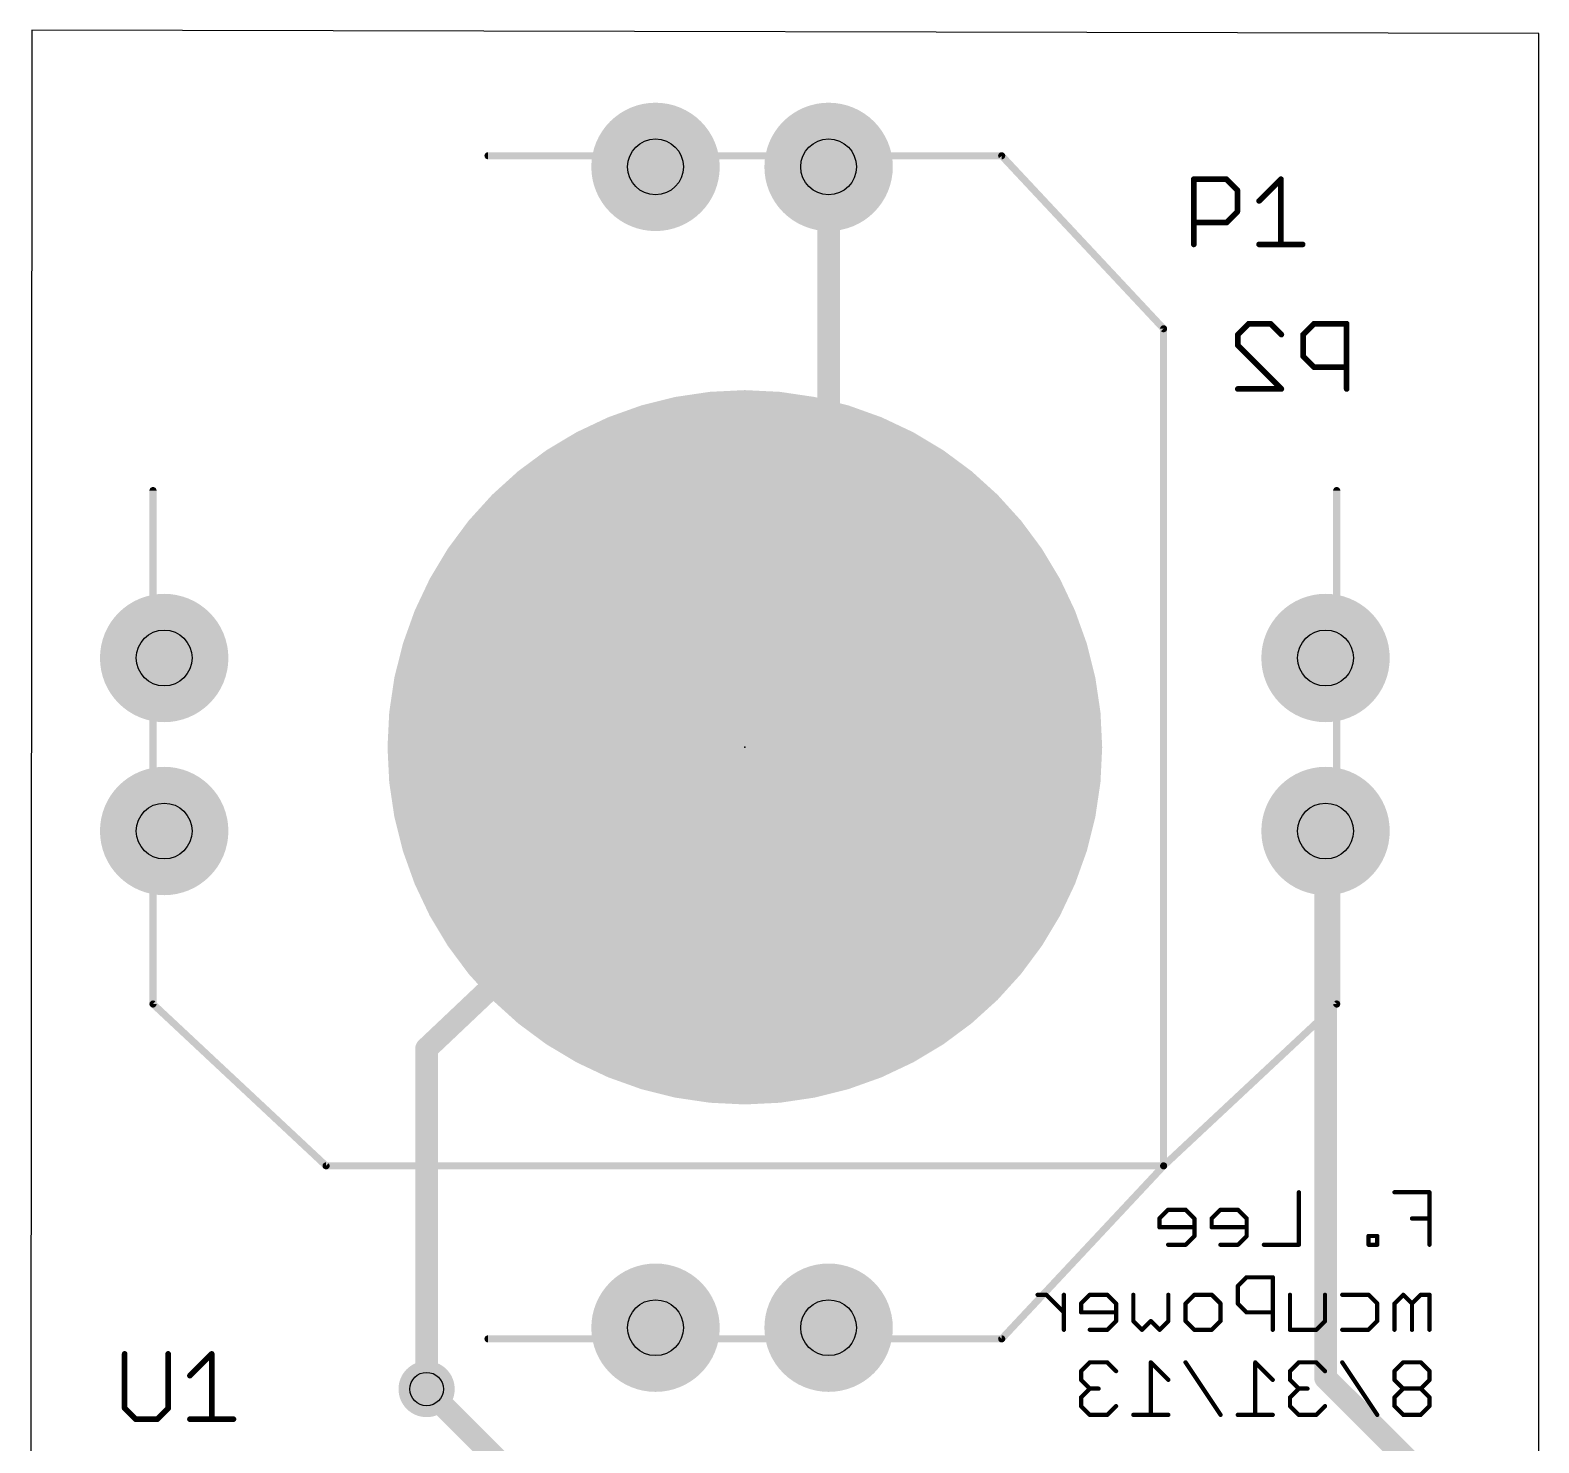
# Model space of a CAD drawing. Extents: x 0 to 27, y 0 to 45.
# Drawn here: x 0 to 27.02, y 19.74 to 45.05 of the extents above; entities that cross this region are included whole.
import ezdxf

# ---------------------------------------------------------------- set-up
doc = ezdxf.new("R2010")
doc.units = 0
for name, color, linetype in [('1', 22, 'CONTINUOUS'), ('16', 175, 'CONTINUOUS'), ('17', 82, 'CONTINUOUS'), ('18', 82, 'CONTINUOUS'), ('20', 7, 'CONTINUOUS'), ('21', 253, 'CONTINUOUS'), ('22', 253, 'CONTINUOUS'), ('23', 7, 'CONTINUOUS'), ('24', 7, 'CONTINUOUS'), ('25', 253, 'CONTINUOUS'), ('26', 253, 'CONTINUOUS'), ('44', 253, 'CONTINUOUS')]:
    doc.layers.add(name, color=color, linetype=linetype)

# ---------------------------------------------------------------- blocks, each defined once
blk = doc.blocks.new('PIE')
at = {"const_width": 0.5}
blk.add_lwpolyline([(0, -0.25, 1), (0, 0.25, 1), (0, -0.25)], format="xyb", dxfattribs=at)
blk = doc.blocks.new('ROUNDP')
at = {"const_width": 0.5}
blk.add_lwpolyline([(0, -0.25, 1), (0, 0.25, 1), (0, -0.25)], format="xyb", dxfattribs=at)
blk = doc.blocks.new('ROUNDV')
at = {"const_width": 0.5}
blk.add_lwpolyline([(0, -0.25, 1), (0, 0.25, 1), (0, -0.25)], format="xyb", dxfattribs=at)

msp = doc.modelspace()

# ---------------------------------------------------------------- linework, layer by layer
at = {"layer": '1', "const_width": 0.4064}
for points in [[(7.1, 26.8), (12.8, 32.2)], [(23.2, 30.7), (23.2, 20.9)], [(7.1, 20.7), (7.1, 26.8)], [(23.2, 20.9), (25.3, 18.8)]]:
    msp.add_lwpolyline(points, dxfattribs=at)
at = {"layer": '1', "const_width": 0.2032}
for points in [[(12.8699, 32.1262, 1), (12.7301, 32.2738)], [(23.3016, 30.7, 1), (23.0984, 30.7)], [(7.2016, 26.8, 1), (6.9984, 26.8)], [(7.0301, 26.8738, 1), (7.1699, 26.7262)], [(23.2718, 20.9718, 1), (23.1282, 20.8282)], [(23.0984, 20.9, 1), (23.3016, 20.9)], [(6.9984, 20.7, 1), (7.2016, 20.7)]]:
    msp.add_lwpolyline(points, format="xyb", dxfattribs=at)
at = {"layer": '16', "const_width": 0.4064}
for points in [[(14.3, 42.6), (14.3, 34)], [(14.3, 34), (12.8, 32.2)], [(10.8, 17), (7.1, 20.7)]]:
    msp.add_lwpolyline(points, dxfattribs=at)
at = {"layer": '16', "const_width": 0.2032}
for points in [[(14.4016, 42.6, 1), (14.1984, 42.6)], [(14.1984, 34, 1), (14.4016, 34)], [(14.3781, 33.935, 1), (14.2219, 34.065)], [(12.7219, 32.265, 1), (12.8781, 32.135)], [(7.1718, 20.7718, 1), (7.0282, 20.6282)]]:
    msp.add_lwpolyline(points, format="xyb", dxfattribs=at)
at = {"layer": '20'}
for p, q in [((0.03, 45.05), (0, 0)), ((27.02, 44.99), (0.03, 45.05)), ((27.02, 0), (27.02, 44.99))]:
    msp.add_line(p, q, dxfattribs=at)
at = {"layer": '21', "const_width": 0.0635}
for points in [[(8.2, 42.8318, 1), (8.2, 42.7683)], [(17.4232, 42.8217, 1), (17.3768, 42.7783)], [(17.4, 42.7683, 1), (17.4, 42.8318)], [(20.3317, 39.7, 1), (20.2683, 39.7)], [(20.2768, 39.6783, 1), (20.3232, 39.7217)], [(20.2683, 24.7, 1), (20.3317, 24.7)], [(20.3232, 24.6783, 1), (20.2768, 24.7217)], [(8.2, 21.6318, 1), (8.2, 21.5683)], [(17.3768, 21.6217, 1), (17.4232, 21.5783)], [(17.4, 21.5683, 1), (17.4, 21.6318)]]:
    msp.add_lwpolyline(points, format="xyb", dxfattribs=at)
at = {"layer": '21', "const_width": 0.127}
for points in [[(17.4, 42.8), (8.2, 42.8)], [(20.3, 39.7), (17.4, 42.8)], [(20.3, 39.7), (20.3, 24.7)], [(20.3, 24.7), (17.4, 21.6)], [(17.4, 21.6), (8.2, 21.6)]]:
    msp.add_lwpolyline(points, dxfattribs=at)
at = {"layer": '22'}
for points, const_width in [([(2.2, 27.6), (2.2, 36.8)], 0.127), ([(23.4, 27.6), (23.4, 36.8)], 0.127), ([(5.3, 24.7), (2.2, 27.6)], 0.127), ([(20.3, 24.7), (23.4, 27.6)], 0.127), ([(5.3, 24.7), (20.3, 24.7)], 0.127), ([(22.7231, 24.2267), (22.7231, 23.2861)], 0.0762), ([(25.0619, 24.2267), (24.4348, 24.2267)], 0.0762), ([(25.0619, 23.2861), (25.0619, 24.2267)], 0.0762), ([(20.3818, 23.9132), (20.225, 23.7564)], 0.0762), ([(20.225, 23.7564), (20.225, 23.5996)], 0.0762), ([(20.6953, 23.9132), (20.3818, 23.9132)], 0.0762), ([(20.8521, 23.7564), (20.6953, 23.9132)], 0.0762), ([(20.8521, 23.4429), (20.8521, 23.7564)], 0.0762), ([(21.3173, 23.9132), (21.1605, 23.7564)], 0.0762), ([(21.1605, 23.7564), (21.1605, 23.5996)], 0.0762), ([(21.6308, 23.9132), (21.3173, 23.9132)], 0.0762), ([(21.7876, 23.7564), (21.6308, 23.9132)], 0.0762), ([(21.7876, 23.4429), (21.7876, 23.7564)], 0.0762), ([(25.0619, 23.7564), (24.7484, 23.7564)], 0.0762), ([(20.225, 23.5996), (20.8521, 23.5996)], 0.0762), ([(21.1605, 23.5996), (21.7876, 23.5996)], 0.0762), ([(20.3818, 23.2861), (20.6953, 23.2861)], 0.0762), ([(20.6953, 23.2861), (20.8521, 23.4429)], 0.0762), ([(21.3173, 23.2861), (21.6308, 23.2861)], 0.0762), ([(21.6308, 23.2861), (21.7876, 23.4429)], 0.0762), ([(22.7231, 23.2861), (22.096, 23.2861)], 0.0762), ([(24.1264, 23.4429), (23.9696, 23.4429)], 0.0762), ([(23.9696, 23.4429), (23.9696, 23.2861)], 0.0762), ([(23.9696, 23.2861), (24.1264, 23.2861)], 0.0762), ([(24.1264, 23.2861), (24.1264, 23.4429)], 0.0762), ([(21.785, 22.7027), (21.6283, 22.5459)], 0.0762), ([(22.2553, 22.7027), (21.785, 22.7027)], 0.0762), ([(22.2553, 21.7621), (22.2553, 22.7027)], 0.0762), ([(18.1997, 22.3892), (18.043, 22.3892)], 0.0762), ([(18.5133, 22.0756), (18.1997, 22.3892)], 0.0762), ([(18.5133, 21.7621), (18.5133, 22.3892)], 0.0762), ([(18.9785, 22.3892), (18.8217, 22.2324)], 0.0762), ([(19.292, 22.3892), (18.9785, 22.3892)], 0.0762), ([(19.4488, 22.2324), (19.292, 22.3892)], 0.0762), ([(19.7572, 21.9189), (19.7572, 22.3892)], 0.0762), ([(20.3843, 22.3892), (20.3843, 21.9189)], 0.0762), ([(20.6928, 22.2324), (20.8495, 22.3892)], 0.0762), ([(20.8495, 22.3892), (21.1631, 22.3892)], 0.0762), ([(21.1631, 22.3892), (21.3198, 22.2324)], 0.0762), ([(21.6283, 22.5459), (21.6283, 22.2324)], 0.0762), ([(22.5638, 21.7621), (22.5638, 22.3892)], 0.0762), ([(23.1909, 22.3892), (23.1909, 21.9189)], 0.0762), ([(23.4993, 22.3892), (23.9696, 22.3892)], 0.0762), ([(23.9696, 22.3892), (24.1264, 22.2324)], 0.0762), ([(24.5916, 22.3892), (24.4348, 22.2324)], 0.0762), ([(24.7484, 22.2324), (24.5916, 22.3892)], 0.0762), ([(24.9051, 22.3892), (24.7484, 22.2324)], 0.0762), ([(25.0619, 22.3892), (24.9051, 22.3892)], 0.0762), ([(25.0619, 21.7621), (25.0619, 22.3892)], 0.0762), ([(18.8217, 22.2324), (18.8217, 22.0756)], 0.0762), ([(19.4488, 21.9189), (19.4488, 22.2324)], 0.0762), ([(20.6928, 21.9189), (20.6928, 22.2324)], 0.0762), ([(21.3198, 22.2324), (21.3198, 21.9189)], 0.0762), ([(21.6283, 22.2324), (21.785, 22.0756)], 0.0762), ([(24.1264, 22.2324), (24.1264, 21.9189)], 0.0762), ([(24.4348, 22.2324), (24.4348, 21.7621)], 0.0762), ([(24.7484, 22.2324), (24.7484, 21.7621)], 0.0762), ([(18.8217, 22.0756), (19.4488, 22.0756)], 0.0762), ([(19.292, 21.7621), (19.4488, 21.9189)], 0.0762), ([(19.914, 21.7621), (19.7572, 21.9189)], 0.0762), ([(20.0708, 21.9189), (19.914, 21.7621)], 0.0762), ([(20.2275, 21.7621), (20.0708, 21.9189)], 0.0762), ([(20.3843, 21.9189), (20.2275, 21.7621)], 0.0762), ([(20.8495, 21.7621), (20.6928, 21.9189)], 0.0762), ([(21.3198, 21.9189), (21.1631, 21.7621)], 0.0762), ([(21.785, 22.0756), (22.2553, 22.0756)], 0.0762), ([(23.1909, 21.9189), (23.0341, 21.7621)], 0.0762), ([(24.1264, 21.9189), (23.9696, 21.7621)], 0.0762), ([(18.9785, 21.7621), (19.292, 21.7621)], 0.0762), ([(21.1631, 21.7621), (20.8495, 21.7621)], 0.0762), ([(23.0341, 21.7621), (22.5638, 21.7621)], 0.0762), ([(23.9696, 21.7621), (23.4993, 21.7621)], 0.0762), ([(18.9785, 21.1787), (18.8217, 21.0219)], 0.0762), ([(19.292, 21.1787), (18.9785, 21.1787)], 0.0762), ([(19.4488, 21.0219), (19.292, 21.1787)], 0.0762), ([(20.3843, 20.8652), (20.0708, 21.1787)], 0.0762), ([(20.0708, 21.1787), (20.0708, 20.2381)], 0.0762), ([(21.3198, 20.2381), (20.6928, 21.1787)], 0.0762), ([(22.2553, 20.8652), (21.9418, 21.1787)], 0.0762), ([(21.9418, 21.1787), (21.9418, 20.2381)], 0.0762), ([(22.7206, 21.1787), (22.5638, 21.0219)], 0.0762), ([(23.0341, 21.1787), (22.7206, 21.1787)], 0.0762), ([(23.1909, 21.0219), (23.0341, 21.1787)], 0.0762), ([(24.1264, 20.2381), (23.4993, 21.1787)], 0.0762), ([(24.5916, 21.1787), (24.4348, 21.0219)], 0.0762), ([(24.9051, 21.1787), (24.5916, 21.1787)], 0.0762), ([(25.0619, 21.0219), (24.9051, 21.1787)], 0.0762), ([(18.8217, 21.0219), (18.8217, 20.8652)], 0.0762), ([(18.8217, 20.8652), (18.9785, 20.7084)], 0.0762), ([(22.5638, 21.0219), (22.5638, 20.8652)], 0.0762), ([(22.5638, 20.8652), (22.7206, 20.7084)], 0.0762), ([(24.4348, 21.0219), (24.4348, 20.8652)], 0.0762), ([(24.4348, 20.8652), (24.5916, 20.7084)], 0.0762), ([(24.9051, 20.7084), (25.0619, 20.8652)], 0.0762), ([(25.0619, 20.8652), (25.0619, 21.0219)], 0.0762), ([(18.9785, 20.7084), (18.8217, 20.5516)], 0.0762), ([(18.8217, 20.5516), (18.8217, 20.3949)], 0.0762), ([(18.9785, 20.7084), (19.1353, 20.7084)], 0.0762), ([(22.7206, 20.7084), (22.5638, 20.5516)], 0.0762), ([(22.5638, 20.5516), (22.5638, 20.3949)], 0.0762), ([(22.7206, 20.7084), (22.8773, 20.7084)], 0.0762), ([(24.5916, 20.7084), (24.4348, 20.5516)], 0.0762), ([(24.4348, 20.5516), (24.4348, 20.3949)], 0.0762), ([(24.9051, 20.7084), (24.5916, 20.7084)], 0.0762), ([(25.0619, 20.5516), (24.9051, 20.7084)], 0.0762), ([(25.0619, 20.3949), (25.0619, 20.5516)], 0.0762), ([(18.8217, 20.3949), (18.9785, 20.2381)], 0.0762), ([(18.9785, 20.2381), (19.292, 20.2381)], 0.0762), ([(19.292, 20.2381), (19.4488, 20.3949)], 0.0762), ([(20.3843, 20.2381), (19.7572, 20.2381)], 0.0762), ([(22.2553, 20.2381), (21.6283, 20.2381)], 0.0762), ([(22.5638, 20.3949), (22.7206, 20.2381)], 0.0762), ([(22.7206, 20.2381), (23.0341, 20.2381)], 0.0762), ([(23.0341, 20.2381), (23.1909, 20.3949)], 0.0762), ([(24.4348, 20.3949), (24.5916, 20.2381)], 0.0762), ([(24.5916, 20.2381), (24.9051, 20.2381)], 0.0762), ([(24.9051, 20.2381), (25.0619, 20.3949)], 0.0762)]:
    msp.add_lwpolyline(points, dxfattribs=dict(at, const_width=const_width))
for points, const_width in [([(2.2318, 36.8, 1), (2.1683, 36.8)], 0.0635), ([(23.4318, 36.8, 1), (23.3683, 36.8)], 0.0635), ([(2.2217, 27.6232, 1), (2.1783, 27.5768)], 0.0635), ([(2.1683, 27.6, 1), (2.2318, 27.6)], 0.0635), ([(23.3683, 27.6, 1), (23.4318, 27.6)], 0.0635), ([(23.4217, 27.5768, 1), (23.3783, 27.6232)], 0.0635), ([(5.3, 24.7318, 1), (5.3, 24.6683)], 0.0635), ([(5.2783, 24.6768, 1), (5.3217, 24.7232)], 0.0635), ([(20.2783, 24.7232, 1), (20.3217, 24.6768)], 0.0635), ([(20.3, 24.6683, 1), (20.3, 24.7318)], 0.0635), ([(22.7422, 24.2267, 1), (22.7041, 24.2267)], 0.0381), ([(24.4348, 24.2458, 1), (24.4348, 24.2077)], 0.0381), ([(25.081, 24.2267, 1), (25.0429, 24.2267)], 0.0381), ([(25.0619, 24.2077, 1), (25.0619, 24.2458)], 0.0381), ([(20.244, 23.7564, 1), (20.2059, 23.7564)], 0.0381), ([(20.2115, 23.7699, 1), (20.2385, 23.7429)], 0.0381), ([(20.3818, 23.9322, 1), (20.3818, 23.8941)], 0.0381), ([(20.3952, 23.8997, 1), (20.3683, 23.9266)], 0.0381), ([(20.7088, 23.9266, 1), (20.6818, 23.8997)], 0.0381), ([(20.6953, 23.8941, 1), (20.6953, 23.9322)], 0.0381), ([(20.8711, 23.7564, 1), (20.833, 23.7564)], 0.0381), ([(20.8386, 23.7429, 1), (20.8655, 23.7699)], 0.0381), ([(21.147, 23.7699, 1), (21.174, 23.7429)], 0.0381), ([(21.1796, 23.7564, 1), (21.1415, 23.7564)], 0.0381), ([(21.3173, 23.9322, 1), (21.3173, 23.8941)], 0.0381), ([(21.3308, 23.8997, 1), (21.3038, 23.9266)], 0.0381), ([(21.6443, 23.9266, 1), (21.6173, 23.8997)], 0.0381), ([(21.6308, 23.8941, 1), (21.6308, 23.9322)], 0.0381), ([(21.8066, 23.7564, 1), (21.7685, 23.7564)], 0.0381), ([(21.7741, 23.7429, 1), (21.8011, 23.7699)], 0.0381), ([(24.7484, 23.7755, 1), (24.7484, 23.7374)], 0.0381), ([(25.0619, 23.7374, 1), (25.0619, 23.7755)], 0.0381), ([(20.2059, 23.5996, 1), (20.244, 23.5996)], 0.0381), ([(20.225, 23.6187, 1), (20.225, 23.5806)], 0.0381), ([(20.8521, 23.5806, 1), (20.8521, 23.6187)], 0.0381), ([(21.1605, 23.6187, 1), (21.1605, 23.5806)], 0.0381), ([(21.1415, 23.5996, 1), (21.1796, 23.5996)], 0.0381), ([(21.7876, 23.5806, 1), (21.7876, 23.6187)], 0.0381), ([(20.3818, 23.3052, 1), (20.3818, 23.2671)], 0.0381), ([(20.6818, 23.2996, 1), (20.7088, 23.2726)], 0.0381), ([(20.6953, 23.2671, 1), (20.6953, 23.3052)], 0.0381), ([(20.833, 23.4429, 1), (20.8711, 23.4429)], 0.0381), ([(20.8655, 23.4294, 1), (20.8386, 23.4563)], 0.0381), ([(21.3173, 23.3052, 1), (21.3173, 23.2671)], 0.0381), ([(21.6173, 23.2996, 1), (21.6443, 23.2726)], 0.0381), ([(21.6308, 23.2671, 1), (21.6308, 23.3052)], 0.0381), ([(21.7685, 23.4429, 1), (21.8066, 23.4429)], 0.0381), ([(21.8011, 23.4294, 1), (21.7741, 23.4563)], 0.0381), ([(22.096, 23.3052, 1), (22.096, 23.2671)], 0.0381), ([(22.7041, 23.2861, 1), (22.7422, 23.2861)], 0.0381), ([(22.7231, 23.2671, 1), (22.7231, 23.3052)], 0.0381), ([(23.9696, 23.4619, 1), (23.9696, 23.4238)], 0.0381), ([(23.9696, 23.3052, 1), (23.9696, 23.2671)], 0.0381), ([(23.9887, 23.4429, 1), (23.9506, 23.4429)], 0.0381), ([(23.9506, 23.2861, 1), (23.9887, 23.2861)], 0.0381), ([(24.1454, 23.4429, 1), (24.1073, 23.4429)], 0.0381), ([(24.1073, 23.2861, 1), (24.1454, 23.2861)], 0.0381), ([(24.1264, 23.4238, 1), (24.1264, 23.4619)], 0.0381), ([(24.1264, 23.2671, 1), (24.1264, 23.3052)], 0.0381), ([(25.0429, 23.2861, 1), (25.081, 23.2861)], 0.0381), ([(21.785, 22.7218, 1), (21.785, 22.6837)], 0.0381), ([(21.7985, 22.6892, 1), (21.7716, 22.7162)], 0.0381), ([(22.2744, 22.7027, 1), (22.2363, 22.7027)], 0.0381), ([(22.2553, 22.6837, 1), (22.2553, 22.7218)], 0.0381), ([(18.043, 22.4082, 1), (18.043, 22.3701)], 0.0381), ([(18.2132, 22.4026, 1), (18.1863, 22.3757)], 0.0381), ([(18.1997, 22.3701, 1), (18.1997, 22.4082)], 0.0381), ([(18.5323, 22.3892, 1), (18.4942, 22.3892)], 0.0381), ([(18.9785, 22.4082, 1), (18.9785, 22.3701)], 0.0381), ([(18.992, 22.3757, 1), (18.965, 22.4026)], 0.0381), ([(19.3055, 22.4026, 1), (19.2786, 22.3757)], 0.0381), ([(19.292, 22.3701, 1), (19.292, 22.4082)], 0.0381), ([(19.7763, 22.3892, 1), (19.7382, 22.3892)], 0.0381), ([(20.4034, 22.3892, 1), (20.3653, 22.3892)], 0.0381), ([(20.8495, 22.4082, 1), (20.8495, 22.3701)], 0.0381), ([(20.863, 22.3757, 1), (20.8361, 22.4026)], 0.0381), ([(21.1765, 22.4026, 1), (21.1496, 22.3757)], 0.0381), ([(21.1631, 22.3701, 1), (21.1631, 22.4082)], 0.0381), ([(21.6473, 22.5459, 1), (21.6092, 22.5459)], 0.0381), ([(21.6148, 22.5594, 1), (21.6417, 22.5325)], 0.0381), ([(22.5828, 22.3892, 1), (22.5447, 22.3892)], 0.0381), ([(23.2099, 22.3892, 1), (23.1718, 22.3892)], 0.0381), ([(23.4993, 22.4082, 1), (23.4993, 22.3701)], 0.0381), ([(23.9831, 22.4026, 1), (23.9561, 22.3757)], 0.0381), ([(23.9696, 22.3701, 1), (23.9696, 22.4082)], 0.0381), ([(24.6051, 22.4026, 1), (24.5781, 22.3757)], 0.0381), ([(24.6051, 22.3757, 1), (24.5781, 22.4026)], 0.0381), ([(24.9051, 22.4082, 1), (24.9051, 22.3701)], 0.0381), ([(24.9186, 22.3757, 1), (24.8917, 22.4026)], 0.0381), ([(25.081, 22.3892, 1), (25.0429, 22.3892)], 0.0381), ([(25.0619, 22.3701, 1), (25.0619, 22.4082)], 0.0381), ([(18.8082, 22.2459, 1), (18.8352, 22.2189)], 0.0381), ([(18.8408, 22.2324, 1), (18.8027, 22.2324)], 0.0381), ([(19.4678, 22.2324, 1), (19.4297, 22.2324)], 0.0381), ([(19.4353, 22.2189, 1), (19.4623, 22.2459)], 0.0381), ([(20.6793, 22.2459, 1), (20.7062, 22.2189)], 0.0381), ([(20.7118, 22.2324, 1), (20.6737, 22.2324)], 0.0381), ([(21.3389, 22.2324, 1), (21.3008, 22.2324)], 0.0381), ([(21.3064, 22.2189, 1), (21.3333, 22.2459)], 0.0381), ([(21.6417, 22.2459, 1), (21.6148, 22.2189)], 0.0381), ([(21.6092, 22.2324, 1), (21.6473, 22.2324)], 0.0381), ([(24.1454, 22.2324, 1), (24.1073, 22.2324)], 0.0381), ([(24.1129, 22.2189, 1), (24.1399, 22.2459)], 0.0381), ([(24.4214, 22.2459, 1), (24.4483, 22.2189)], 0.0381), ([(24.4539, 22.2324, 1), (24.4158, 22.2324)], 0.0381), ([(24.7674, 22.2324, 1), (24.7293, 22.2324)], 0.0381), ([(24.7349, 22.2459, 1), (24.7618, 22.2189)], 0.0381), ([(24.7349, 22.2189, 1), (24.7618, 22.2459)], 0.0381), ([(18.4998, 22.0622, 1), (18.5267, 22.0891)], 0.0381), ([(18.8217, 22.0947, 1), (18.8217, 22.0566)], 0.0381), ([(18.8027, 22.0756, 1), (18.8408, 22.0756)], 0.0381), ([(19.4297, 21.9189, 1), (19.4678, 21.9189)], 0.0381), ([(19.4623, 21.9054, 1), (19.4353, 21.9323)], 0.0381), ([(19.4488, 22.0566, 1), (19.4488, 22.0947)], 0.0381), ([(19.7382, 21.9189, 1), (19.7763, 21.9189)], 0.0381), ([(19.7707, 21.9323, 1), (19.7438, 21.9054)], 0.0381), ([(20.0842, 21.9323, 1), (20.0573, 21.9054)], 0.0381), ([(20.0842, 21.9054, 1), (20.0573, 21.9323)], 0.0381), ([(20.3653, 21.9189, 1), (20.4034, 21.9189)], 0.0381), ([(20.3978, 21.9054, 1), (20.3708, 21.9323)], 0.0381), ([(20.7062, 21.9323, 1), (20.6793, 21.9054)], 0.0381), ([(20.6737, 21.9189, 1), (20.7118, 21.9189)], 0.0381), ([(21.3008, 21.9189, 1), (21.3389, 21.9189)], 0.0381), ([(21.3333, 21.9054, 1), (21.3064, 21.9323)], 0.0381), ([(21.785, 22.0947, 1), (21.785, 22.0566)], 0.0381), ([(21.7716, 22.0622, 1), (21.7985, 22.0891)], 0.0381), ([(22.2553, 22.0566, 1), (22.2553, 22.0947)], 0.0381), ([(23.1718, 21.9189, 1), (23.2099, 21.9189)], 0.0381), ([(23.2043, 21.9054, 1), (23.1774, 21.9323)], 0.0381), ([(24.1073, 21.9189, 1), (24.1454, 21.9189)], 0.0381), ([(24.1399, 21.9054, 1), (24.1129, 21.9323)], 0.0381), ([(18.4942, 21.7621, 1), (18.5323, 21.7621)], 0.0381), ([(18.9785, 21.7812, 1), (18.9785, 21.7431)], 0.0381), ([(19.2786, 21.7756, 1), (19.3055, 21.7486)], 0.0381), ([(19.292, 21.7431, 1), (19.292, 21.7812)], 0.0381), ([(19.9005, 21.7756, 1), (19.9275, 21.7486)], 0.0381), ([(19.9005, 21.7486, 1), (19.9275, 21.7756)], 0.0381), ([(20.2141, 21.7756, 1), (20.241, 21.7486)], 0.0381), ([(20.2141, 21.7486, 1), (20.241, 21.7756)], 0.0381), ([(20.8495, 21.7812, 1), (20.8495, 21.7431)], 0.0381), ([(20.8361, 21.7486, 1), (20.863, 21.7756)], 0.0381), ([(21.1496, 21.7756, 1), (21.1765, 21.7486)], 0.0381), ([(21.1631, 21.7431, 1), (21.1631, 21.7812)], 0.0381), ([(22.2363, 21.7621, 1), (22.2744, 21.7621)], 0.0381), ([(22.5447, 21.7621, 1), (22.5828, 21.7621)], 0.0381), ([(22.5638, 21.7812, 1), (22.5638, 21.7431)], 0.0381), ([(23.0206, 21.7756, 1), (23.0476, 21.7486)], 0.0381), ([(23.0341, 21.7431, 1), (23.0341, 21.7812)], 0.0381), ([(23.4993, 21.7812, 1), (23.4993, 21.7431)], 0.0381), ([(23.9561, 21.7756, 1), (23.9831, 21.7486)], 0.0381), ([(23.9696, 21.7431, 1), (23.9696, 21.7812)], 0.0381), ([(24.4158, 21.7621, 1), (24.4539, 21.7621)], 0.0381), ([(24.7293, 21.7621, 1), (24.7674, 21.7621)], 0.0381), ([(25.0429, 21.7621, 1), (25.081, 21.7621)], 0.0381), ([(18.9785, 21.1978, 1), (18.9785, 21.1597)], 0.0381), ([(18.992, 21.1652, 1), (18.965, 21.1922)], 0.0381), ([(19.3055, 21.1922, 1), (19.2786, 21.1652)], 0.0381), ([(19.292, 21.1597, 1), (19.292, 21.1978)], 0.0381), ([(20.0842, 21.1922, 1), (20.0573, 21.1652)], 0.0381), ([(20.0898, 21.1787, 1), (20.0517, 21.1787)], 0.0381), ([(20.7086, 21.1893, 1), (20.6769, 21.1681)], 0.0381), ([(21.9553, 21.1922, 1), (21.9283, 21.1652)], 0.0381), ([(21.9609, 21.1787, 1), (21.9228, 21.1787)], 0.0381), ([(22.7206, 21.1978, 1), (22.7206, 21.1597)], 0.0381), ([(22.734, 21.1652, 1), (22.7071, 21.1922)], 0.0381), ([(23.0476, 21.1922, 1), (23.0206, 21.1652)], 0.0381), ([(23.0341, 21.1597, 1), (23.0341, 21.1978)], 0.0381), ([(23.5152, 21.1893, 1), (23.4835, 21.1681)], 0.0381), ([(24.5916, 21.1978, 1), (24.5916, 21.1597)], 0.0381), ([(24.6051, 21.1652, 1), (24.5781, 21.1922)], 0.0381), ([(24.9186, 21.1922, 1), (24.8917, 21.1652)], 0.0381), ([(24.9051, 21.1597, 1), (24.9051, 21.1978)], 0.0381), ([(18.8082, 21.0354, 1), (18.8352, 21.0085)], 0.0381), ([(18.8352, 20.8786, 1), (18.8082, 20.8517)], 0.0381), ([(18.8408, 21.0219, 1), (18.8027, 21.0219)], 0.0381), ([(18.8027, 20.8652, 1), (18.8408, 20.8652)], 0.0381), ([(19.4353, 21.0085, 1), (19.4623, 21.0354)], 0.0381), ([(20.3708, 20.8517, 1), (20.3978, 20.8786)], 0.0381), ([(22.2419, 20.8517, 1), (22.2688, 20.8786)], 0.0381), ([(22.5828, 21.0219, 1), (22.5447, 21.0219)], 0.0381), ([(22.5447, 20.8652, 1), (22.5828, 20.8652)], 0.0381), ([(22.5503, 21.0354, 1), (22.5773, 21.0085)], 0.0381), ([(22.5773, 20.8786, 1), (22.5503, 20.8517)], 0.0381), ([(23.1774, 21.0085, 1), (23.2043, 21.0354)], 0.0381), ([(24.4539, 21.0219, 1), (24.4158, 21.0219)], 0.0381), ([(24.4214, 21.0354, 1), (24.4483, 21.0085)], 0.0381), ([(24.4483, 20.8786, 1), (24.4214, 20.8517)], 0.0381), ([(24.4158, 20.8652, 1), (24.4539, 20.8652)], 0.0381), ([(25.081, 21.0219, 1), (25.0429, 21.0219)], 0.0381), ([(25.0429, 20.8652, 1), (25.081, 20.8652)], 0.0381), ([(25.0484, 21.0085, 1), (25.0754, 21.0354)], 0.0381), ([(25.0754, 20.8517, 1), (25.0484, 20.8786)], 0.0381), ([(18.8082, 20.5651, 1), (18.8352, 20.5382)], 0.0381), ([(18.8408, 20.5516, 1), (18.8027, 20.5516)], 0.0381), ([(18.9785, 20.7275, 1), (18.9785, 20.6894)], 0.0381), ([(18.992, 20.6949, 1), (18.965, 20.7219)], 0.0381), ([(18.965, 20.6949, 1), (18.992, 20.7219)], 0.0381), ([(19.1353, 20.6894, 1), (19.1353, 20.7275)], 0.0381), ([(22.5828, 20.5516, 1), (22.5447, 20.5516)], 0.0381), ([(22.5503, 20.5651, 1), (22.5773, 20.5382)], 0.0381), ([(22.7206, 20.7275, 1), (22.7206, 20.6894)], 0.0381), ([(22.734, 20.6949, 1), (22.7071, 20.7219)], 0.0381), ([(22.7071, 20.6949, 1), (22.734, 20.7219)], 0.0381), ([(22.8773, 20.6894, 1), (22.8773, 20.7275)], 0.0381), ([(24.4539, 20.5516, 1), (24.4158, 20.5516)], 0.0381), ([(24.4214, 20.5651, 1), (24.4483, 20.5382)], 0.0381), ([(24.5916, 20.7275, 1), (24.5916, 20.6894)], 0.0381), ([(24.6051, 20.6949, 1), (24.5781, 20.7219)], 0.0381), ([(24.5781, 20.6949, 1), (24.6051, 20.7219)], 0.0381), ([(24.9186, 20.7219, 1), (24.8917, 20.6949)], 0.0381), ([(24.8917, 20.7219, 1), (24.9186, 20.6949)], 0.0381), ([(24.9051, 20.6894, 1), (24.9051, 20.7275)], 0.0381), ([(25.081, 20.5516, 1), (25.0429, 20.5516)], 0.0381), ([(25.0484, 20.5382, 1), (25.0754, 20.5651)], 0.0381), ([(18.8352, 20.4083, 1), (18.8082, 20.3814)], 0.0381), ([(18.8027, 20.3949, 1), (18.8408, 20.3949)], 0.0381), ([(18.9785, 20.2571, 1), (18.9785, 20.219)], 0.0381), ([(18.965, 20.2246, 1), (18.992, 20.2516)], 0.0381), ([(19.2786, 20.2516, 1), (19.3055, 20.2246)], 0.0381), ([(19.292, 20.219, 1), (19.292, 20.2571)], 0.0381), ([(19.4623, 20.3814, 1), (19.4353, 20.4083)], 0.0381), ([(19.7572, 20.2571, 1), (19.7572, 20.219)], 0.0381), ([(20.3843, 20.219, 1), (20.3843, 20.2571)], 0.0381), ([(21.304, 20.2275, 1), (21.3357, 20.2487)], 0.0381), ([(21.6283, 20.2571, 1), (21.6283, 20.219)], 0.0381), ([(22.2553, 20.219, 1), (22.2553, 20.2571)], 0.0381), ([(22.5447, 20.3949, 1), (22.5828, 20.3949)], 0.0381), ([(22.5773, 20.4083, 1), (22.5503, 20.3814)], 0.0381), ([(22.7206, 20.2571, 1), (22.7206, 20.219)], 0.0381), ([(22.7071, 20.2246, 1), (22.734, 20.2516)], 0.0381), ([(23.0206, 20.2516, 1), (23.0476, 20.2246)], 0.0381), ([(23.0341, 20.219, 1), (23.0341, 20.2571)], 0.0381), ([(23.2043, 20.3814, 1), (23.1774, 20.4083)], 0.0381), ([(24.1105, 20.2275, 1), (24.1422, 20.2487)], 0.0381), ([(24.4483, 20.4083, 1), (24.4214, 20.3814)], 0.0381), ([(24.4158, 20.3949, 1), (24.4539, 20.3949)], 0.0381), ([(24.5916, 20.2571, 1), (24.5916, 20.219)], 0.0381), ([(24.5781, 20.2246, 1), (24.6051, 20.2516)], 0.0381), ([(24.8917, 20.2516, 1), (24.9186, 20.2246)], 0.0381), ([(24.9051, 20.219, 1), (24.9051, 20.2571)], 0.0381), ([(25.0429, 20.3949, 1), (25.081, 20.3949)], 0.0381), ([(25.0754, 20.3814, 1), (25.0484, 20.4083)], 0.0381), ([(20.0517, 20.2381, 1), (20.0898, 20.2381)], 0.0381), ([(21.9228, 20.2381, 1), (21.9609, 20.2381)], 0.0381)]:
    msp.add_lwpolyline(points, format="xyb", dxfattribs=dict(at, const_width=const_width))
at = {"layer": '23'}
msp.add_point((12.8, 32.2), dxfattribs=at)
at = {"layer": '24'}
msp.add_point((12.8, 32.2), dxfattribs=at)
at = {"layer": '25', "const_width": 0.1016}
for points in [[(20.8408, 41.2108), (20.8408, 42.3802)], [(20.8408, 42.3802), (21.4255, 42.3802)], [(21.4255, 42.3802), (21.6204, 42.1853)], [(22.0102, 41.9904), (22.4, 42.3802)], [(22.4, 42.3802), (22.4, 41.2108)], [(21.6204, 42.1853), (21.6204, 41.7955)], [(21.4255, 41.6006), (20.8408, 41.6006)], [(21.6204, 41.7955), (21.4255, 41.6006)], [(22.0102, 41.2108), (22.7898, 41.2108)], [(1.692, 21.3302), (1.692, 20.3557)], [(2.4716, 20.3557), (2.4716, 21.3302)], [(2.8614, 20.9404), (3.2512, 21.3302)], [(3.2512, 21.3302), (3.2512, 20.1608)], [(1.692, 20.3557), (1.8869, 20.1608)], [(2.2767, 20.1608), (2.4716, 20.3557)], [(1.8869, 20.1608), (2.2767, 20.1608)], [(2.8614, 20.1608), (3.641, 20.1608)]]:
    msp.add_lwpolyline(points, dxfattribs=at)
at = {"layer": '25', "const_width": 0.0508}
for points in [[(20.8662, 42.3802, 1), (20.8154, 42.3802)], [(20.8408, 42.4056, 1), (20.8408, 42.3548)], [(21.4435, 42.3982, 1), (21.4075, 42.3622)], [(21.4255, 42.3548, 1), (21.4255, 42.4056)], [(22.4254, 42.3802, 1), (22.3746, 42.3802)], [(22.418, 42.3622, 1), (22.382, 42.3982)], [(21.6458, 42.1853, 1), (21.595, 42.1853)], [(21.6024, 42.1673, 1), (21.6384, 42.2033)], [(21.9922, 42.0084, 1), (22.0282, 41.9724)], [(20.8408, 41.626, 1), (20.8408, 41.5752)], [(21.4075, 41.6186, 1), (21.4435, 41.5826)], [(21.4255, 41.5752, 1), (21.4255, 41.626)], [(21.595, 41.7955, 1), (21.6458, 41.7955)], [(21.6384, 41.7775, 1), (21.6024, 41.8135)], [(20.8154, 41.2108, 1), (20.8662, 41.2108)], [(22.0102, 41.2362, 1), (22.0102, 41.1854)], [(22.3746, 41.2108, 1), (22.4254, 41.2108)], [(22.7898, 41.1854, 1), (22.7898, 41.2362)], [(1.7174, 21.3302, 1), (1.6666, 21.3302)], [(2.497, 21.3302, 1), (2.4462, 21.3302)], [(3.2766, 21.3302, 1), (3.2258, 21.3302)], [(3.2692, 21.3122, 1), (3.2332, 21.3482)], [(2.8434, 20.9584, 1), (2.8794, 20.9224)], [(1.71, 20.3737, 1), (1.674, 20.3377)], [(1.6666, 20.3557, 1), (1.7174, 20.3557)], [(2.4462, 20.3557, 1), (2.497, 20.3557)], [(2.4896, 20.3377, 1), (2.4536, 20.3737)], [(1.8869, 20.1862, 1), (1.8869, 20.1354)], [(1.8689, 20.1428, 1), (1.9049, 20.1788)], [(2.2587, 20.1788, 1), (2.2947, 20.1428)], [(2.2767, 20.1354, 1), (2.2767, 20.1862)], [(2.8614, 20.1862, 1), (2.8614, 20.1354)], [(3.2258, 20.1608, 1), (3.2766, 20.1608)], [(3.641, 20.1354, 1), (3.641, 20.1862)]]:
    msp.add_lwpolyline(points, format="xyb", dxfattribs=at)
at = {"layer": '26', "const_width": 0.1016}
for points in [[(21.629, 39.5953), (21.8239, 39.7902)], [(21.8239, 39.7902), (22.2137, 39.7902)], [(22.2137, 39.7902), (22.4086, 39.5953)], [(22.9933, 39.7902), (22.7984, 39.5953)], [(23.578, 39.7902), (22.9933, 39.7902)], [(23.578, 38.6208), (23.578, 39.7902)], [(21.629, 39.4004), (21.629, 39.5953)], [(22.4086, 38.6208), (21.629, 39.4004)], [(22.7984, 39.5953), (22.7984, 39.2055)], [(22.7984, 39.2055), (22.9933, 39.0106)], [(22.9933, 39.0106), (23.578, 39.0106)], [(21.629, 38.6208), (22.4086, 38.6208)]]:
    msp.add_lwpolyline(points, dxfattribs=at)
at = {"layer": '26', "const_width": 0.0508}
for points in [[(21.8239, 39.8156, 1), (21.8239, 39.7648)], [(21.8419, 39.7722, 1), (21.8059, 39.8082)], [(22.2317, 39.8082, 1), (22.1957, 39.7722)], [(22.2137, 39.7648, 1), (22.2137, 39.8156)], [(22.9933, 39.8156, 1), (22.9933, 39.7648)], [(23.0113, 39.7722, 1), (22.9753, 39.8082)], [(23.6034, 39.7902, 1), (23.5526, 39.7902)], [(23.578, 39.7648, 1), (23.578, 39.8156)], [(21.611, 39.6133, 1), (21.647, 39.5773)], [(21.647, 39.4184, 1), (21.611, 39.3824)], [(21.6544, 39.5953, 1), (21.6036, 39.5953)], [(22.3906, 39.5773, 1), (22.4266, 39.6133)], [(22.7804, 39.6133, 1), (22.8164, 39.5773)], [(22.8238, 39.5953, 1), (22.773, 39.5953)], [(21.6036, 39.4004, 1), (21.6544, 39.4004)], [(22.8164, 39.2235, 1), (22.7804, 39.1875)], [(22.773, 39.2055, 1), (22.8238, 39.2055)], [(22.9933, 39.036, 1), (22.9933, 38.9852)], [(22.9753, 38.9926, 1), (23.0113, 39.0286)], [(23.578, 38.9852, 1), (23.578, 39.036)], [(21.629, 38.6462, 1), (21.629, 38.5954)], [(22.3906, 38.6028, 1), (22.4266, 38.6388)], [(22.4086, 38.5954, 1), (22.4086, 38.6462)], [(23.5526, 38.6208, 1), (23.6034, 38.6208)]]:
    msp.add_lwpolyline(points, format="xyb", dxfattribs=at)
at = {"layer": '44'}
for centre, radius in [((11.2, 42.6), 0.5), ((14.3, 42.6), 0.5), ((2.4, 33.8), 0.5), ((23.2, 33.8), 0.5), ((2.4, 30.7), 0.5), ((23.2, 30.7), 0.5), ((11.2, 21.8), 0.5), ((14.3, 21.8), 0.5), ((7.1, 20.7), 0.3)]:
    msp.add_circle(centre, radius, dxfattribs=at)

# ---------------------------------------------------------------- block references
at = {"layer": '1', "xscale": 12.8, "yscale": 12.8}
msp.add_blockref('PIE', (12.8, 32.2), dxfattribs=at)
at = {"layer": '16', "xscale": 12.8, "yscale": 12.8}
msp.add_blockref('PIE', (12.8, 32.2), dxfattribs=at)
at = {"layer": '17', "xscale": 2.3, "yscale": 2.3, "rotation": 270}
for p in [(11.2, 42.6), (11.2, 42.6), (14.3, 42.6), (14.3, 42.6), (11.2, 21.8), (11.2, 21.8), (14.3, 21.8), (14.3, 21.8)]:
    msp.add_blockref('ROUNDP', p, dxfattribs=at)
at = {"layer": '17', "xscale": 2.3, "yscale": 2.3}
for p in [(2.4, 33.8), (2.4, 33.8), (23.2, 33.8), (23.2, 33.8), (2.4, 30.7), (2.4, 30.7), (23.2, 30.7), (23.2, 30.7)]:
    msp.add_blockref('ROUNDP', p, dxfattribs=at)
at = {"layer": '18', "xscale": 1.0064, "yscale": 1.0064}
msp.add_blockref('ROUNDV', (7.1, 20.7), dxfattribs=at)
msp.add_blockref('ROUNDV', (7.1, 20.7), dxfattribs=at)

doc.saveas('drawing.dxf')
